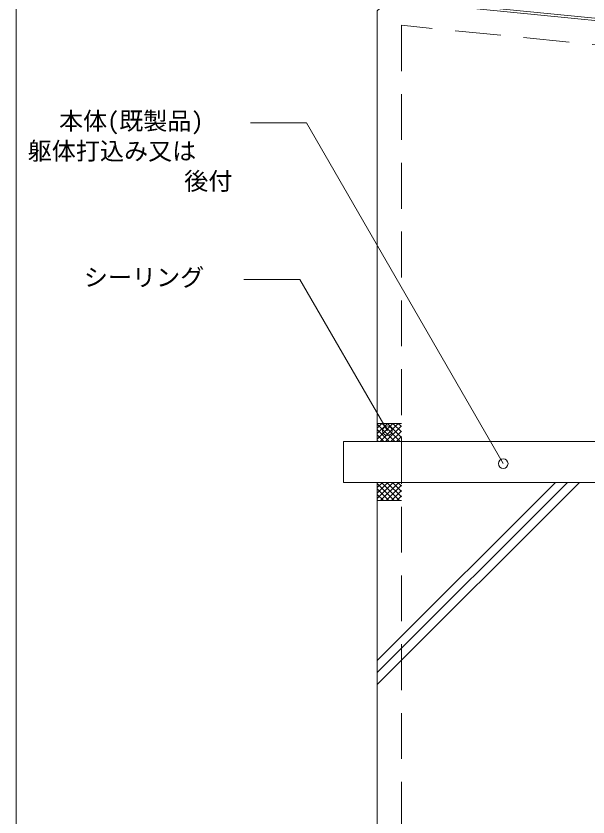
# Model space of a CAD drawing. Units: millimetres, scale not verified. Extents: x -1380 to 1380, y -955 to 955.
# Drawn here: x -900 to -425, y -355 to 311 of the extents above; entities that cross this region are included whole.
import ezdxf
from ezdxf.enums import TextEntityAlignment as Align

# ---------------------------------------------------------------- set-up
doc = ezdxf.new("R2010")
doc.units = ezdxf.units.MM
doc.header["$LTSCALE"] = 3
doc.linetypes.add('USER1', pattern=[19.05, 12.7, -6.35])
for name, color, linetype, lineweight in [('0-0_0', 7, 'Continuous', 9), ('0-1_HATCH', 9, 'Continuous', 18), ('0-3_KUTAI', 3, 'Continuous', 18), ('0-4_BOUSUI', 1, 'Continuous', 18), ('0-5_MOJI', 7, 'Continuous', 18), ('0-9_KANAMONO', 4, 'Continuous', 18)]:
    doc.layers.add(name, color=color, linetype=linetype, lineweight=lineweight)
doc.styles.add('ＭＳ ゴシック', font='')
doc.styles.get('ＭＳ ゴシック').set_extended_font_data('MS Gothic')

msp = doc.modelspace()

# ---------------------------------------------------------------- linework, layer by layer
at = {"layer": '0-0_0', "lineweight": 18}
msp.add_lwpolyline([(-899.957, -659.969), (900.043, -659.969), (900.043, 540.031), (-899.957, 540.031)], close=True, dxfattribs=at)
at = {"layer": '0-1_HATCH'}
for p, q in [((-599.957, -31.893), (-596.032, -27.969)), ((-599.957, -36.384), (-591.542, -27.969)), ((-599.957, -40.874), (-587.052, -27.969)), ((-585.494, -42.969), (-599.957, -28.507)), ((-589.984, -42.969), (-599.957, -32.997)), ((-597.562, -42.969), (-582.562, -27.969)), ((-581.004, -42.969), (-596.004, -27.969)), ((-593.072, -42.969), (-579.957, -29.854)), ((-579.957, -39.526), (-591.514, -27.969)), ((-579.957, -35.036), (-587.024, -27.969)), ((-579.957, -30.546), (-582.534, -27.969)), ((-594.475, -42.969), (-599.957, -37.487)), ((-588.582, -42.969), (-579.957, -34.344)), ((-584.091, -42.969), (-579.957, -38.834)), ((-598.965, -42.969), (-599.957, -41.977)), ((-599.957, -224.969), (-451.957, -76.969)), ((-599.957, -234.969), (-441.957, -76.969)), ((-599.957, -244.969), (-431.957, -76.969)), ((-599.957, -81.285), (-595.641, -76.969)), ((-599.957, -85.775), (-591.151, -76.969)), ((-599.957, -90.265), (-586.661, -76.969)), ((-585.886, -91.969), (-599.957, -77.898)), ((-597.17, -91.969), (-582.17, -76.969)), ((-581.396, -91.969), (-596.396, -76.969)), ((-592.68, -91.969), (-579.957, -79.245)), ((-579.957, -88.918), (-591.905, -76.969)), ((-579.957, -84.428), (-587.415, -76.969)), ((-579.957, -79.937), (-582.925, -76.969)), ((-590.376, -91.969), (-599.957, -82.388)), ((-588.19, -91.969), (-579.957, -83.735)), ((-594.866, -91.969), (-599.957, -86.878)), ((-599.356, -91.969), (-599.957, -91.368)), ((-583.7, -91.969), (-579.957, -88.226))]:
    msp.add_line(p, q, dxfattribs=at)
at = {"layer": '0-3_KUTAI'}
msp.add_line((-599.957, -91.969), (-599.957, -659.969), dxfattribs=at)
msp.add_lwpolyline([(-249.957, 100.031), (-249.957, 280.031), (-259.907, 291.026), (-590.006, 324.036), (-599.957, 315.031), (-599.957, -27.969)], dxfattribs=at)
at = {"layer": '0-3_KUTAI', "linetype": 'USER1'}
msp.add_lwpolyline([(-269.957, 90.031), (-269.957, 271.931), (-579.957, 302.931), (-579.957, -659.969)], dxfattribs=at)
at = {"layer": '0-4_BOUSUI'}
for p, q in [((-599.957, -27.969), (-579.957, -27.969)), ((-599.957, -27.969), (-599.957, -42.969)), ((-599.957, -91.969), (-599.957, -76.969)), ((-599.957, -91.969), (-579.957, -91.969))]:
    msp.add_line(p, q, dxfattribs=at)
msp.add_lwpolyline([(-257.128, 90.031), (-247.957, 99.203), (-247.957, 280.802), (-258.941, 292.94), (-588.179, 325.863)], dxfattribs=at)
at = {"layer": '0-5_MOJI'}
for points in [[(-705.321, 221.745), (-658.77, 221.745), (-495.35, -61.306)], [(-710.697, 91.753), (-664.146, 91.753), (-591.515, -34.048)]]:
    msp.add_lwpolyline(points, dxfattribs=at)
for centre in [(-591.515, -34.048), (-495.35, -61.306)]:
    msp.add_circle(centre, 4, dxfattribs=at)
at = {"layer": '0-9_KANAMONO'}
msp.add_line((-627.957, -42.969), (-399.957, -42.969), dxfattribs=at)
msp.add_lwpolyline([(-627.957, -42.969), (-627.957, -76.969), (-399.957, -76.969)], dxfattribs=at)

# ---------------------------------------------------------------- texts
at = {"layer": '0-5_MOJI', "style": 'ＭＳ ゴシック'}
for s, p in [('本体(既製品)', (-864.26, 211.745)), ('躯体打込み又は', (-890.25, 186.745)), ('後付', (-760.301, 161.745)), ('シーリング', (-843.646, 81.753))]:
    msp.add_text(s, height=14.66, dxfattribs=at).set_placement(p, align=Align.BOTTOM_LEFT)

doc.saveas('drawing.dxf')
